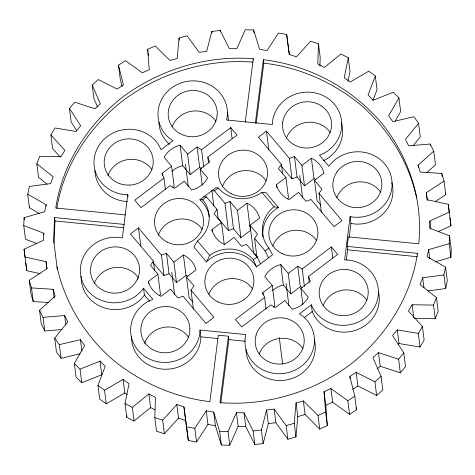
<?xml version="1.0" encoding="UTF-8"?>
<svg xmlns="http://www.w3.org/2000/svg" width="475" height="475" viewBox="0 0 475 475"><rect width="100%" height="100%" fill="white"/><g stroke="black" fill="none" stroke-linecap="round" stroke-linejoin="round"><path stroke-width="0.71" d="M356.173 372.353L357.895 385.979L376.639 395.443L374.918 381.811L356.173 372.353L349.861 376.408L354.801 396.233L356.523 409.86L349.547 414.343L347.825 400.716L330.927 388.58L324.033 391.661L325.755 405.288L327.334 425.647L319.717 429.056L317.995 415.429L303.353 400.918L296.05 402.954L297.772 416.581L295.955 436.97L287.88 439.221L286.158 425.594L274.14 409.07L266.606 410.008L268.327 423.635L263.156 443.549L254.826 444.588L253.104 430.962L244.002 412.828L236.425 412.644L238.147 426.271L229.746 445.223L221.368 445.022L219.646 431.395L213.685 412.098L206.245 410.798L207.967 424.424L196.549 441.952L188.326 440.515L183.932 406.903L176.819 404.522L178.541 418.148L164.38 433.812L156.518 431.175L154.797 417.549L155.479 397.367L148.865 393.959L132.311 407.378L134.033 421.004L150.587 407.586L148.865 393.959M122.14 86.557L120.199 78.767L118.477 65.14L125.453 60.657L142.352 72.794L149.245 69.712L147.666 49.353L155.283 45.944L169.925 60.456L177.228 58.419L179.045 38.03L187.12 35.779L199.138 52.303L206.672 51.365L211.844 31.451L220.174 30.412L229.277 48.545L236.853 48.729L245.254 29.777L253.632 29.978L259.593 49.275L267.033 50.576L278.451 33.048L286.674 34.485L289.346 54.471L296.459 56.852L310.62 41.188L318.482 43.825L317.799 64.006L324.413 67.414L340.967 53.996L348.276 57.766L349.998 71.392L347.991 81.332M319.912 66.102L320.203 57.451L318.482 43.825M36.486 243.414L25.472 239.204L23.75 225.578L24.088 217.669L44.638 211.755L46.128 204.719L27.716 194.21L29.367 186.432L50.593 183.611L53.23 176.86L36.83 163.738L39.746 156.281L61.127 156.625L64.843 150.332L50.867 134.924L54.969 127.965L75.988 131.462L80.691 125.78L69.475 108.46L74.67 102.184L94.798 108.739L100.373 103.811L92.198 85.007L98.361 79.557L117.105 89.021L123.417 84.966L118.477 65.14M23.75 225.578L43.718 233.213L43.409 240.368L24.047 249.227L25.021 257.064L46.057 261.648L46.966 268.82M124.147 224.426L54.572 217.568L53.616 239.857L57.303 269.432M54.043 243.265L54.999 220.976L54.572 217.568M199.999 330.048L199.868 333.07A34.764 32.733 -7.2 0 1 146.045 357.158A34.764 32.733 -7.2 0 1 148.438 301.304L152.873 299.321L143.551 288.272L140.529 291.923A34.764 32.733 -7.2 0 1 82.442 281.782A34.764 32.733 -7.2 0 1 119.172 237.429L122.312 237.981L127.793 194.661L124.593 194.584A34.764 32.733 -7.2 0 1 99.857 144.168A34.764 32.733 -7.2 0 1 159.042 145.593L161.078 149.744L172.93 140.784L169.106 137.988A34.764 32.733 -7.2 0 1 180.726 83.042A34.764 32.733 -7.2 0 1 227.204 117.022L226.575 119.991L272.418 124.515L272.549 121.493A34.764 32.733 -7.2 0 1 326.372 97.399A34.764 32.733 -7.2 0 1 323.98 153.259L319.544 155.242L328.866 166.286L331.894 162.634A34.764 32.733 -7.2 0 1 389.975 172.775A34.764 32.733 -7.2 0 1 353.246 217.128L350.111 216.582L344.624 259.896L347.825 259.973A34.764 32.733 -7.2 0 1 372.56 310.389A34.764 32.733 -7.2 0 1 313.375 308.97L311.339 304.813L299.488 313.773L303.311 316.576A34.764 32.733 -7.2 0 1 291.692 371.521A34.764 32.733 -7.2 0 1 245.213 337.541L245.842 334.566L199.999 330.048L200.86 336.858L200.729 339.88A34.764 32.733 -7.2 0 1 164.053 369.206A34.764 32.733 -7.2 0 1 131.504 336.751M348.276 57.766L344.256 77.645L350.212 81.997L368.742 71.155L375.321 75.964L368.066 95.048L373.207 100.237L393.264 92.239L398.952 97.969L388.633 115.793L392.843 121.689L413.933 116.731L418.582 123.245L405.46 139.371L408.631 145.825L430.237 144.032L433.74 151.169L418.137 165.193L420.185 172.057L441.774 173.464L444.036 181.046L426.336 192.63L427.221 199.726L448.258 204.309L449.231 212.147L429.869 221.006L429.56 228.16L449.528 235.796L451.25 249.422L450.912 257.331L435.32 261.82M450.912 257.331L449.19 243.705L449.528 235.796M295.955 436.97L294.233 423.344L296.05 402.954M245.243 122.241L253.282 58.728C207.219 55.1 160.544 69.166 123.417 96.502C88.196 123.726 62.344 163.661 55.777 208.02L125.353 214.878M56.958 266.73C64.927 302.527 84.657 334.988 112.153 359.165C139.923 382.191 173.998 397.433 209.891 401.648L218.298 335.213L228.404 336.211L219.996 402.646C266.059 406.273 312.734 392.207 349.861 364.871C385.082 337.648 410.934 297.712 417.501 253.353L347.195 246.418L348.401 236.871L418.713 243.806C423.391 200.064 408.488 155.586 380.612 121.861C350.924 87.56 308.447 65.01 263.387 59.725L255.348 123.239M220.798 403.127L228.831 339.619L228.404 336.211M256.245 122.995L263.815 63.133L263.387 59.725M346.322 260.104L347.623 249.826L347.195 246.418M349.202 237.346L350.966 223.393L350.111 216.582M134.033 421.004L126.724 417.234L125.002 403.608L129.022 383.729L123.067 379.377L104.536 390.218L97.957 385.409L105.212 366.326L100.071 361.137L80.014 369.134L74.326 363.405L84.645 345.574L80.435 339.684L59.345 344.642L54.696 338.129L67.818 322.003L64.647 315.548L43.041 317.342L39.544 310.205L55.147 296.18L53.093 289.317L31.504 287.909L29.242 280.327L46.942 268.743L46.057 261.648M126.724 417.234L127.009 415.815M39.597 213.631L29.438 207.836L29.741 206.423M56.834 208.466C63.715 165.187 89.549 126.558 123.844 99.91C160.776 72.752 207.153 58.597 252.979 62.118M449.19 243.705L428.64 249.618L427.15 256.654L445.562 267.164L447.284 280.79L445.633 288.568L428.064 290.902M445.633 288.568L443.917 274.942L445.562 267.164M263.156 443.549L261.434 429.923L266.606 410.008M372.893 100.498L377.043 89.591L375.321 75.964M443.917 274.942L422.685 277.762L420.048 284.513L436.448 297.635L438.17 311.262L435.254 318.719L414.61 318.387M435.254 318.719L433.538 305.093L436.448 297.635M229.746 445.223L228.024 431.597L236.425 412.644M209.303 216.796A31.51 29.67 -7.2 0 0 199.898 199.773L215.899 187.678L218.221 188.017A31.51 29.67 -7.2 0 0 261.868 192.316L274.063 206.768A31.51 29.67 -7.2 0 0 268.844 248.009L272.519 254.784L256.518 266.879A31.51 29.67 -7.2 0 0 206.5 261.945L209.689 255.425L197.493 240.973A31.51 29.67 -7.2 0 0 202.712 199.737L206.465 196.899L216.992 209.368L218.167 218.69M395.147 121.149L400.674 111.595L398.952 97.969M197.493 240.973L193.919 247.036L206.5 261.945M433.538 305.093L412.152 304.748L408.435 311.042L422.412 326.45L424.133 340.076L420.031 347.035L399.012 343.538L398.074 344.678M420.031 347.035L418.309 333.402L422.412 326.45M196.549 441.952L194.827 428.325L206.245 410.798M413.066 145.772L420.304 136.871L418.582 123.245M176.504 282.589L173.921 262.152L183.409 254.98L185.992 275.417L176.504 282.589L169.041 273.748L164.006 275.542L161.423 255.105L138.463 227.893L130.465 233.943L153.419 261.149L150.456 265.4L157.92 274.247L160.502 294.684L159.386 295.527M143.551 288.272L144.412 295.088L141.39 298.739A34.764 32.733 -7.2 0 1 102.754 307.343A34.764 32.733 -7.2 0 1 81.183 276.367M216.992 209.368L214.023 213.619L221.487 222.466L224.295 244.696M304.499 185.844L301.916 165.401L311.404 158.228L313.987 178.671L304.499 185.844L297.035 176.997L292 178.796L289.418 158.353L266.457 131.148L258.459 137.192L281.42 164.403L278.451 168.649L285.914 177.496L288.497 197.938L287.381 198.782M193.396 309.142L190.998 290.16L193.966 285.908L186.503 277.062L195.991 269.889L195.231 267.348A24.552 23.115 -7.2 0 0 185.862 256.245L183.409 254.98M256.922 257.022L254.57 238.379L257.533 234.127L250.07 225.281L259.558 218.108L258.798 215.567A24.552 23.115 -7.2 0 0 249.428 204.464L246.976 203.199L237.488 210.372L240.932 237.625L250.42 230.452L246.976 203.199M321.397 212.39L318.998 193.408L321.961 189.157L314.497 180.316L323.986 173.143L323.226 170.596A24.552 23.115 -7.2 0 0 313.856 159.493L311.404 158.228M418.309 333.402L397.29 329.911L392.588 335.593L403.809 352.913L405.525 366.54L400.33 372.816L380.202 366.261L377.162 368.95M400.33 372.816L398.608 359.189L403.809 352.913M164.38 433.812L162.658 420.185L176.819 404.522M426.853 172.532L435.456 164.795L433.74 151.169M398.608 359.189L378.48 352.634L372.905 357.562L381.081 376.366L382.803 389.993L376.639 395.443M374.918 381.811L381.081 376.366M162.373 175.584L162.1 173.399L171.588 166.22L164.124 157.379L165.502 155.046A24.552 23.115 -7.2 0 1 177.418 146.039L180.126 145.285L187.589 154.132L190.172 174.568L199.66 167.396L197.078 146.953L187.589 154.132M162.1 173.399L163.928 178.119L134.734 200.183L141.028 207.64L170.216 185.577L174.681 188.308L184.169 181.135L191.633 189.982L194.34 189.222A24.552 23.115 -7.2 0 0 206.257 180.221L207.634 177.888L200.171 169.041L209.659 161.868L207.83 157.148L237.025 135.078L230.731 127.621L201.537 149.69L203.751 167.212M172.496 187.928L174.171 186.663L171.588 166.22M213.833 206.037L211.898 190.707L214.468 190.849L218.221 188.017M212.272 231.788L211.998 229.639L221.487 222.466M148.705 283.611L148.432 281.42L157.92 274.247M276.794 187.589L276.426 184.668L285.914 177.496M209.689 255.425A31.51 29.67 -7.2 0 1 253.335 259.73L257.088 256.892L246.567 244.423L241.532 246.222L234.068 237.375L224.58 244.548L222.128 243.283A24.552 23.115 -7.2 0 1 212.758 232.18L211.998 229.639M268.517 257.806L265.092 250.848L268.844 248.009M263.037 294.88L262.758 292.689L272.246 285.517L264.783 276.676L266.16 274.342A24.552 23.115 -7.2 0 1 278.077 265.335L280.784 264.581L288.248 273.422L290.831 293.865L300.319 286.692L297.736 266.249L288.248 273.422M262.758 292.689L264.587 297.415L235.392 319.479L241.686 326.937L270.881 304.873L275.34 307.604L284.828 300.432L292.291 309.278L294.999 308.518A24.552 23.115 -7.2 0 0 306.915 299.511L308.293 297.184L300.829 288.337L310.317 281.164L308.489 276.438L337.683 254.374L331.39 246.917L302.201 268.987L304.41 286.502M273.155 307.224L274.829 305.959L272.246 285.517M304.297 317.603L312.2 311.63L311.339 304.813M435.385 201.465L445.758 194.673L444.036 181.046M352.729 389.298L357.895 385.979M347.825 400.716L354.801 396.233M97.957 385.409L99.679 399.036L106.258 403.845L124.788 393.003L127.169 394.749M438.265 231.58L450.953 225.773L449.979 217.936M289.418 158.353L294.452 156.554L301.916 165.401M240.932 237.625L233.468 228.778L228.433 230.577L224.99 203.324L230.025 201.525L237.488 210.372M323.57 160.639L324.841 160.069A34.764 32.733 -7.2 0 0 341.448 122.734M161.423 255.105L166.458 253.306L173.921 262.152M325.755 405.288L332.648 402.206L349.547 414.343M317.995 415.429L325.613 412.021L324.033 391.661M74.326 363.405L76.048 377.031L81.736 382.761L101.793 374.763L100.071 361.137M190.172 174.568L182.709 165.722L180.001 166.482A24.552 23.115 -7.2 0 0 171.831 171.303M290.831 293.865L283.367 285.018L280.66 285.778A24.552 23.115 -7.2 0 0 272.496 290.599M297.772 416.581L305.075 414.544L319.717 429.056M286.158 425.594L294.233 423.344M54.696 338.129L56.418 351.755L61.067 358.269L80.049 353.804M268.327 423.635L275.862 422.697L287.88 439.221M253.104 430.962L261.434 429.923M39.544 310.205L41.26 323.831L44.763 330.968L62.047 329.531M199.898 199.773L202.712 199.737M127.371 201.442L125.453 201.4A34.764 32.733 -7.2 0 1 94.863 170.549M238.147 426.271L245.723 426.455L254.826 444.588M219.646 431.395L228.024 431.597M203.9 196.751L206.465 196.899M29.242 280.327L30.964 293.954L33.226 301.536L48.337 302.522M261.868 192.316L265.917 192.612L278.498 207.527A31.51 29.67 -7.2 0 0 263.025 237.114M54.999 220.976L123.844 227.763M347.623 249.826L417.198 256.69M200.86 336.858L218.013 338.55M228.831 339.619L245.272 341.24M274.063 206.768L278.498 207.527M263.815 63.133C299.713 67.349 333.788 82.591 361.558 105.616C389.049 129.794 408.779 162.254 416.753 198.045M350.966 223.393L354.107 223.945A34.764 32.733 -7.2 0 0 391.78 182.382M207.967 424.424L215.407 425.725L221.368 445.022M186.604 426.888L194.827 428.325M24.047 249.227L26.742 270.691L40.066 273.594M178.541 418.148L185.654 420.529L188.326 440.515M154.797 417.549L162.658 420.185M313.987 178.671L315.827 179.615M197.078 146.953L201.537 149.69M199.66 167.396L201.501 168.346M297.736 266.249L302.201 268.987M300.319 286.692L302.159 287.642M185.992 275.417L187.833 276.367M150.587 407.586L154.797 409.753M125.002 403.608L132.311 407.378M47.031 184.158L38.552 177.365L36.83 163.738M60.301 157.053L52.588 148.55L50.867 134.924M318.998 193.408L341.952 220.62L333.955 226.664L310.994 199.458L305.959 201.252L298.496 192.411L289.008 199.583L286.556 198.318A24.552 23.115 -7.2 0 1 277.186 187.209L276.426 184.668M320.815 205.176L317.08 200.753L314.497 180.316M281.479 166.321L292 178.796M214.468 190.849L224.99 203.324M254.57 238.379L265.092 250.848M257.242 256.957L253.513 252.534L250.07 225.281M217.912 218.108L228.433 230.577M190.998 290.16L213.958 317.365L205.96 323.416L183 296.204L177.965 298.003L170.501 289.156L161.013 296.329L158.561 295.07A24.552 23.115 -7.2 0 1 149.192 283.961L148.432 281.42M192.814 301.928L189.086 297.504L186.503 277.062M153.003 262.509L164.006 275.542M144.412 295.088L149.536 301.162M76.802 130.744L71.191 122.087L69.475 108.46M257.088 256.892L260.52 263.857M312.2 311.63L314.236 315.78A34.764 32.733 -7.2 0 0 356.547 329.959A34.764 32.733 -7.2 0 0 378.64 292.541M253.335 259.73L256.518 266.879M97.713 107.362L93.919 98.634L92.198 85.007M445.348 193.295L445.758 194.673M355.995 407.734L356.523 409.86M289.251 54.536L286.674 34.485M448.258 204.309L450.953 225.773M441.774 173.464L442.136 176.332M430.237 144.032L430.415 145.463M426.336 192.63L427.334 200.521M429.869 221.006L430.861 228.897M418.137 165.193L418.404 167.348M428.64 249.618L429.816 258.94M422.685 277.762L423.955 287.803M417.501 253.353L417.673 254.713M412.152 304.748L413.778 317.662M397.29 329.911L399.012 343.538M378.48 352.634L380.202 366.261M349.861 376.408L350.134 378.557M331.39 246.917L332.773 257.866M330.927 388.58L332.648 402.206M299.778 175.501L302.587 197.731M294.452 156.554L297.035 176.997M308.489 276.438L309.231 282.281M325.613 412.021L327.334 425.647M300.829 288.337L302.86 304.398M281.42 164.403L282.619 173.892M303.353 400.918L305.075 414.544M286.11 283.522L288.919 305.752M266.457 131.148L268.856 150.124M253.632 29.978L253.994 32.846M280.784 264.581L283.367 285.018M253.282 58.728L253.454 60.093M279.276 337.535L282.625 364.07M264.587 297.415L266.065 309.094M274.14 409.07L275.862 422.697M220.174 30.412L220.352 31.849M230.731 127.621L232.115 138.575M211.844 31.451L212.028 32.888M230.025 201.525L233.468 228.778M244.002 412.828L245.723 426.455M207.83 157.148L208.567 162.984M200.171 169.041L202.202 185.102M179.045 38.03L179.318 40.185M185.446 164.225L188.254 186.461M180.126 145.285L182.709 165.722M213.685 412.098L215.407 425.725M147.666 49.353L147.939 51.508M148.117 52.939L148.479 55.807M163.928 178.119L165.401 189.798M171.778 272.246L174.586 294.482M166.458 253.306L169.041 273.748M183.932 406.903L185.654 420.529M153.419 261.149L154.618 270.643M138.463 227.893L140.766 246.145M127.793 194.661L128.048 196.703M123.067 379.377L124.788 393.003M104.536 390.218L106.258 403.845M80.435 339.684L81.884 351.162M80.014 369.134L81.736 382.761M64.647 315.548L65.823 324.87M46.128 204.719L46.307 206.156M53.093 289.317L54.18 297.926M59.345 344.642L61.067 358.269M43.718 233.213L43.902 234.65M27.716 194.21L29.438 207.836M43.041 317.342L44.763 330.968M24.088 217.669L24.362 219.818M31.504 287.909L33.226 301.536M25.769 262.853L26.742 270.691M107.92 175.768A24.552 23.115 -7.2 0 1 128.06 159.553A24.552 23.115 -7.2 0 1 151.917 169.617M222.49 186.348A24.552 23.115 -7.2 0 1 242.773 170.774A24.552 23.115 -7.2 0 1 266.243 180.892M336.822 197.618A24.552 23.115 -7.2 0 1 337.689 195.587L339.577 192.393A24.552 23.115 -7.2 0 1 380.576 192.167M158.252 235.416A24.552 23.115 -7.2 0 1 178.392 219.201A24.552 23.115 -7.2 0 1 202.249 229.265M286.49 137.97A24.552 23.115 -7.2 0 1 306.767 122.396A24.552 23.115 -7.2 0 1 330.244 132.519M323.154 305.645A24.552 23.115 -7.2 0 1 345.349 289.898L349.196 289.993A24.552 23.115 -7.2 0 1 366.908 300.188M259.154 354.017A24.552 23.115 -7.2 0 1 292.582 340.237L295.937 341.964A24.552 23.115 -7.2 0 1 302.908 348.561M94.495 283.094A24.552 23.115 -7.2 0 1 120.543 267.449L124.313 268.108A24.552 23.115 -7.2 0 1 138.658 278.255M144.584 343.437A24.552 23.115 -7.2 0 1 164.724 327.222A24.552 23.115 -7.2 0 1 188.581 337.292M272.822 245.997A24.552 23.115 -7.2 0 1 293.099 230.422A24.552 23.115 -7.2 0 1 316.576 240.54M208.822 294.369A24.552 23.115 -7.2 0 1 229.104 278.795A24.552 23.115 -7.2 0 1 252.575 288.913M172.164 126.7A24.552 23.115 -7.2 0 1 192.44 111.126A24.552 23.115 -7.2 0 1 215.917 121.244M227.311 112.171A34.764 32.733 -7.2 0 1 228.309 120.163M169.468 144.364A34.764 32.733 -7.2 0 1 158.864 122.176M314.308 339.488A34.764 32.733 -7.2 0 1 285.38 380.131A34.764 32.733 -7.2 0 1 245.854 349.493M189.887 328.439L189.733 332.067A24.552 23.115 -7.2 0 1 166.309 352.771A24.552 23.115 -7.2 0 1 141.312 334.495A24.552 23.115 -7.2 0 1 156.916 308.073L160.621 307.04A24.552 23.115 -7.2 0 1 189.887 328.439M282.684 122.491L282.53 126.124A24.552 23.115 -7.2 0 0 311.796 147.517L315.501 146.484A24.552 23.115 -7.2 0 0 331.105 120.068A24.552 23.115 -7.2 0 0 306.108 101.793A24.552 23.115 -7.2 0 0 282.684 122.491M217.069 116.025L216.309 119.593A24.552 23.115 -7.2 0 1 182.418 134.763L179.063 133.036A24.552 23.115 -7.2 0 1 170.448 104.227A24.552 23.115 -7.2 0 1 199.399 91.271A24.552 23.115 -7.2 0 1 217.069 116.025M256.108 334.97L255.354 338.538A24.552 23.115 -7.2 0 0 273.018 363.292A24.552 23.115 -7.2 0 0 301.969 350.336A24.552 23.115 -7.2 0 0 293.354 321.527L289.999 319.794A24.552 23.115 -7.2 0 0 256.108 334.97M137.311 279.413L135.423 282.607A24.552 23.115 -7.2 0 1 104.749 291.163A24.552 23.115 -7.2 0 1 91.449 264.047A24.552 23.115 -7.2 0 1 117.96 247.006L121.731 247.665A24.552 23.115 -7.2 0 1 137.311 279.413M336.995 171.956L335.107 175.144A24.552 23.115 -7.2 0 0 350.687 206.892L354.457 207.551A24.552 23.115 -7.2 0 0 380.968 190.511A24.552 23.115 -7.2 0 0 367.668 163.4A24.552 23.115 -7.2 0 0 336.995 171.956M129.651 185.102L125.804 185.007A24.552 23.115 -7.2 0 1 104.203 163.222A24.552 23.115 -7.2 0 1 123.957 139.371A24.552 23.115 -7.2 0 1 151.733 153.686L152.778 157.172A24.552 23.115 -7.2 0 1 129.651 185.102M346.613 269.551L342.772 269.462A24.552 23.115 -7.2 0 0 319.639 297.392L320.684 300.871A24.552 23.115 -7.2 0 0 348.46 315.192A24.552 23.115 -7.2 0 0 368.214 291.335A24.552 23.115 -7.2 0 0 346.613 269.551M167.598 242.268A24.552 23.115 -7.2 0 0 203.555 220.418A24.552 23.115 -7.2 0 0 165.983 202.249A24.552 23.115 -7.2 0 0 167.598 242.268M281.93 253.537A24.552 23.115 -7.2 0 0 317.882 231.687A24.552 23.115 -7.2 0 0 280.309 213.524A24.552 23.115 -7.2 0 0 281.93 253.537M231.598 193.889A24.552 23.115 -7.2 0 0 267.55 172.039A24.552 23.115 -7.2 0 0 229.977 153.876A24.552 23.115 -7.2 0 0 231.598 193.889M217.93 301.916A24.552 23.115 -7.2 0 0 253.882 280.066A24.552 23.115 -7.2 0 0 216.309 261.897A24.552 23.115 -7.2 0 0 217.93 301.916"/></g></svg>
